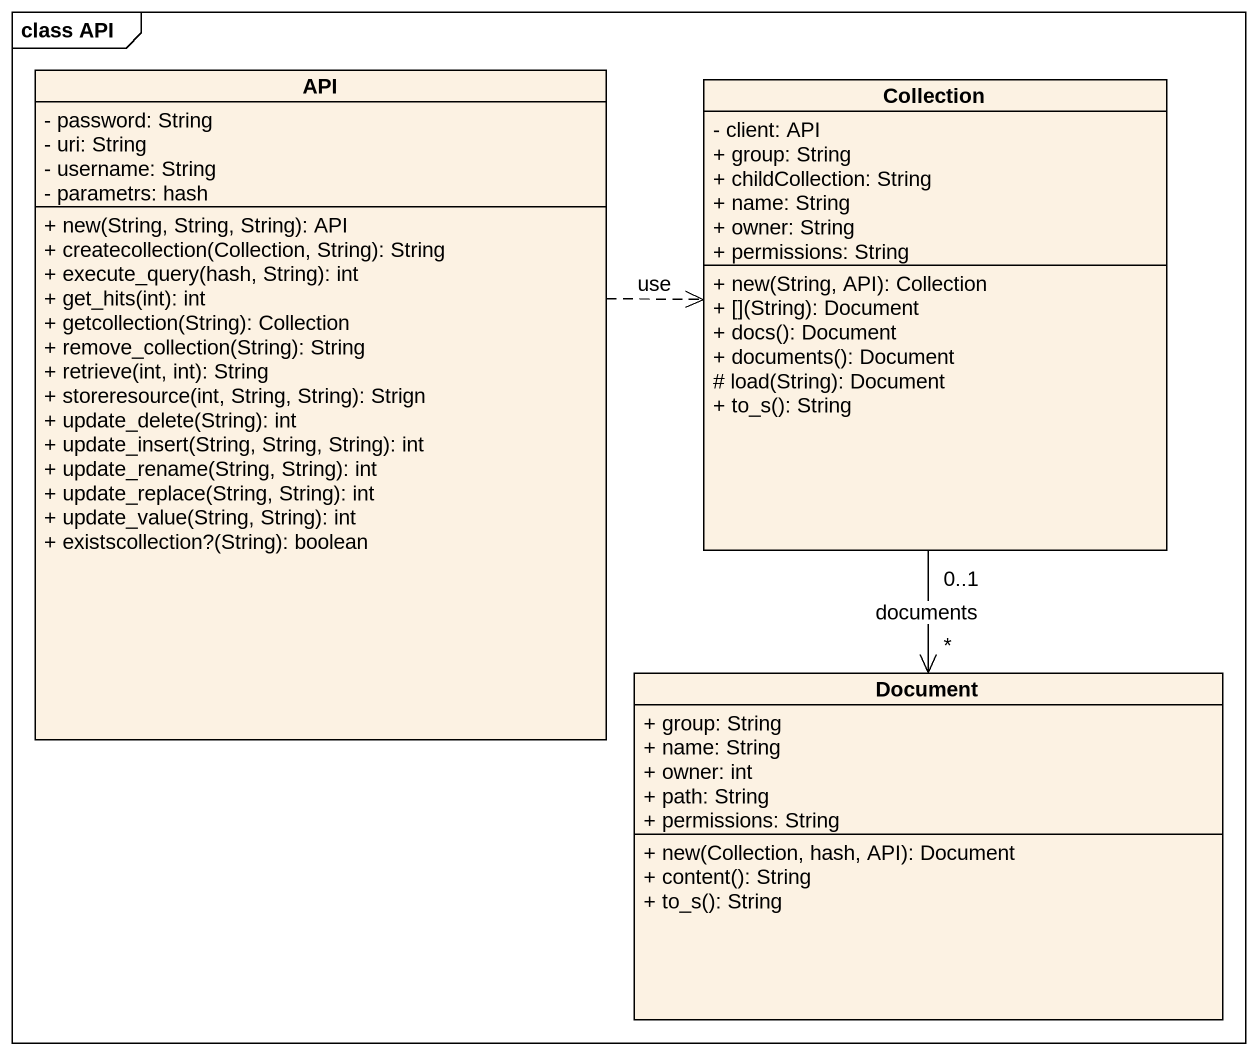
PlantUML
@startuml
mainframe class API
hide circle
hide empty members
skinparam classAttributeIconSize 0
class API {
  - password: String
  - uri: String
  - username: String
  - parametrs: hash
  + new(String, String, String): API
  + createcollection(Collection, String): String
  + execute_query(hash, String): int
  + get_hits(int): int
  + getcollection(String): Collection
  + remove_collection(String): String
  + retrieve(int, int): String
  + storeresource(int, String, String): Strign
  + update_delete(String): int
  + update_insert(String, String, String): int
  + update_rename(String, String): int
  + update_replace(String, String): int
  + update_value(String, String): int
  + existscollection?(String): boolean
}
class Collection {
  - client: API
  + group: String
  + childCollection: String
  + name: String
  + owner: String
  + permissions: String
  + new(String, API): Collection
  + [](String): Document
  + docs(): Document
  + documents(): Document
  # load(String): Document
  + to_s(): String
}
class Document {
  + group: String
  + name: String
  + owner: int
  + path: String
  + permissions: String
  + new(Collection, hash, API): Document
  + content(): String
  + to_s(): String
}
API .right.> Collection : use
Collection "0..1" --> "*" Document : documents
@enduml
